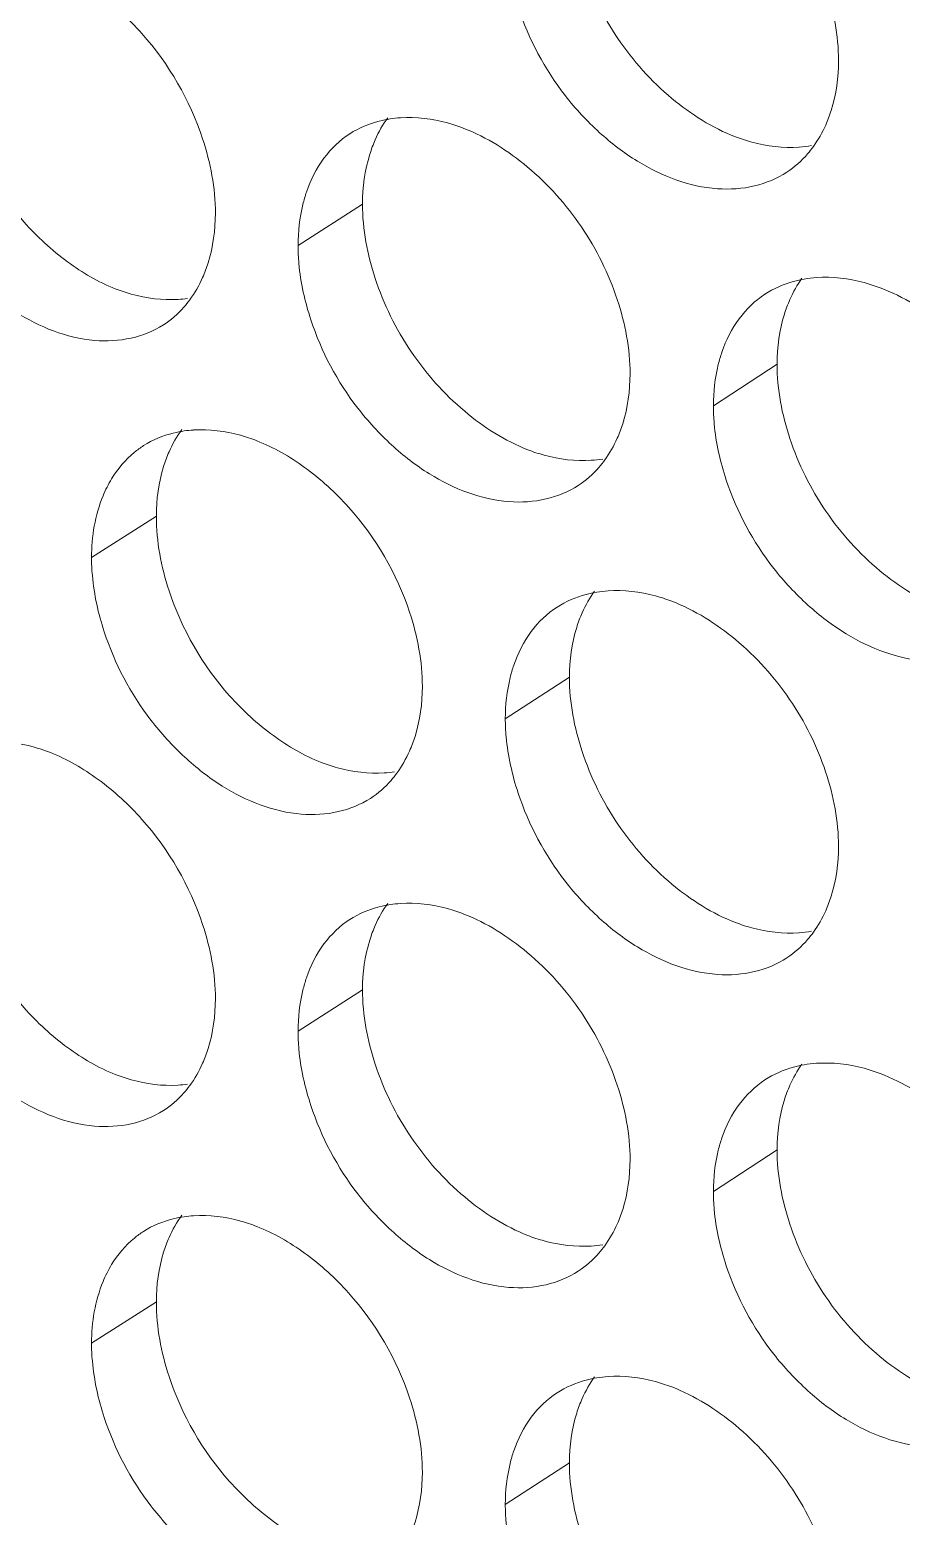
# Model space of a CAD drawing. Header units: millimetres. Extents: x 1177 to 4147, y 93 to 2194.
# Drawn here: x 2631.35 to 2640.08, y 955.27 to 970.17 of the extents above; entities that cross this region are included whole.
import ezdxf

# ---------------------------------------------------------------- set-up
doc = ezdxf.new("R2010")
doc.units = ezdxf.units.MM
doc.header["$LTSCALE"] = 0.1
doc.layers.get('0').update_dxf_attribs({"lineweight": 13})
doc.layers.add('标注', color=251, linetype='Continuous', lineweight=9)

# ---------------------------------------------------------------- blocks, each defined once
blk = doc.blocks.new('02')
at = {"layer": '标注'}
for p, q in [((4532.96, 974.732), (4532.038, 974.14)), ((4538.893, 972.441), (4537.982, 971.845)), ((4530.01, 970.263), (4529.082, 969.673)), ((4530.01, 970.263), (4529.082, 969.673)), ((4535.921, 967.958), (4535.004, 967.364)), ((4535.921, 967.958), (4535.004, 967.364)), ((4532.96, 963.482), (4532.038, 962.89)), ((4538.893, 961.191), (4537.982, 960.595)), ((4530.01, 959.013), (4529.082, 958.423)), ((4535.921, 956.708), (4535.004, 956.114))]:
    blk.add_line(p, q, dxfattribs=at)
for centre, radius, start, end in [((4533.615, 974.253), 1.719, 93.732, 98.663), ((4539.089, 977.266), 1.722, 273.9384, 279.9366), ((4539.577, 971.949), 1.735, 93.9617, 99.8775), ((4530.215, 975.061), 1.697, 273.5926, 278.0992), ((4530.65, 969.79), 1.711, 93.6161, 98.0527), ((4530.65, 969.79), 1.711, 93.6161, 98.0527), ((4536.12, 972.774), 1.714, 273.8238, 279.3262), ((4536.59, 967.472), 1.727, 93.8472, 99.2713), ((4536.59, 967.472), 1.727, 93.8472, 99.2713), ((4533.162, 968.289), 1.705, 273.7086, 278.7138), ((4533.162, 968.289), 1.705, 273.7086, 278.7138), ((4533.615, 963.003), 1.719, 93.732, 98.663), ((4539.089, 966.016), 1.722, 273.9384, 279.9366), ((4539.089, 966.016), 1.722, 273.9384, 279.9366), ((4539.577, 960.699), 1.735, 93.9617, 99.8775), ((4530.215, 963.811), 1.697, 273.5926, 278.0992), ((4530.65, 958.54), 1.711, 93.6161, 98.0527), ((4536.12, 961.524), 1.714, 273.8238, 279.3262), ((4536.59, 956.222), 1.727, 93.8472, 99.2713)]:
    blk.add_arc(centre, radius, start, end, dxfattribs=at)
for points, knots in [([(4539.773, 976.787), (4539.773, 977.147), (4539.628, 977.895), (4539.118, 978.919), (4538.355, 979.766), (4537.717, 980.17), (4537.385, 980.297)], [0, 0, 0, 0, 0.242103, 0.502254, 0.761298, 1, 1, 1, 1]), ([(4535.921, 979.208), (4535.921, 978.848), (4536.065, 978.1), (4536.572, 977.075), (4537.331, 976.227), (4537.967, 975.823), (4538.298, 975.696)], [0, 0, 0, 0, 0.242407, 0.502714, 0.761597, 1, 1, 1, 1]), ([(4530.855, 974.603), (4530.855, 974.963), (4530.675, 975.902), (4530.044, 976.991), (4529.212, 977.755), (4528.736, 978.033), (4528.493, 978.129)], [0, 0, 0, 0, 0.242804, 0.633144, 0.823843, 1, 1, 1, 1]), ([(4535.188, 977.55), (4535.338, 977.096), (4535.684, 976.448), (4536.329, 975.752), (4537.019, 975.22), (4537.809, 974.913), (4538.567, 974.963), (4538.895, 975.099), (4539.035, 975.191)], [0, 0, 0, 0, 0.282242, 0.422968, 0.557759, 0.795664, 0.900828, 1, 1, 1, 1]), ([(4527.071, 977.05), (4527.071, 976.69), (4527.249, 975.752), (4527.876, 974.66), (4528.704, 973.895), (4529.179, 973.617), (4529.422, 973.521)], [0, 0, 0, 0, 0.243106, 0.633556, 0.824063, 1, 1, 1, 1]), ([(4539.589, 975.864), (4539.619, 975.932), (4539.73, 976.228), (4539.773, 976.547), (4539.773, 976.787)], [0, 0, 0, 0, 0.23723, 1, 1, 1, 1]), ([(4533.356, 975.952), (4533.304, 975.944), (4533.102, 975.904), (4532.909, 975.822), (4532.78, 975.74)], [0, 0, 0, 0, 0.256287, 1, 1, 1, 1]), ([(4534.41, 975.817), (4534.334, 975.847), (4534.042, 975.944), (4533.729, 975.983), (4533.503, 975.968)], [0, 0, 0, 0, 0.264829, 1, 1, 1, 1]), ([(4532.78, 975.74), (4532.637, 975.648), (4532.377, 975.397), (4532.218, 975.077), (4532.159, 974.905)], [0, 0, 0, 0, 0.484049, 1, 1, 1, 1]), ([(4536.79, 972.302), (4536.79, 972.662), (4536.645, 973.41), (4536.137, 974.435), (4535.377, 975.283), (4534.741, 975.689), (4534.41, 975.817)], [0, 0, 0, 0, 0.242263, 0.502569, 0.761592, 1, 1, 1, 1]), ([(4538.298, 975.696), (4538.374, 975.667), (4538.667, 975.57), (4538.981, 975.533), (4539.207, 975.548)], [0, 0, 0, 0, 0.264454, 1, 1, 1, 1]), ([(4533.143, 975.655), (4533.113, 975.587), (4533.003, 975.291), (4532.96, 974.972), (4532.96, 974.732)], [0, 0, 0, 0, 0.236846, 1, 1, 1, 1]), ([(4539.035, 975.191), (4539.145, 975.263), (4539.279, 975.383), (4539.388, 975.522), (4539.415, 975.559)], [0, 0, 0, 0, 0.745335, 1, 1, 1, 1]), ([(4526.319, 975.397), (4526.467, 974.945), (4526.807, 974.298), (4527.441, 973.599), (4528.118, 973.062), (4528.895, 972.746), (4529.645, 972.784), (4529.97, 972.913), (4530.11, 973.002)], [0, 0, 0, 0, 0.283418, 0.424493, 0.559431, 0.79692, 0.901513, 1, 1, 1, 1]), ([(4532.159, 974.905), (4532.139, 974.847), (4532.066, 974.598), (4532.038, 974.337), (4532.038, 974.14)], [0, 0, 0, 0, 0.239111, 1, 1, 1, 1]), ([(4532.96, 974.732), (4532.96, 974.372), (4533.104, 973.624), (4533.608, 972.598), (4534.364, 971.748), (4534.999, 971.342), (4535.328, 971.214)], [0, 0, 0, 0, 0.242567, 0.503029, 0.761892, 1, 1, 1, 1]), ([(4530.672, 973.681), (4530.702, 973.749), (4530.812, 974.044), (4530.855, 974.363), (4530.855, 974.603)], [0, 0, 0, 0, 0.236789, 1, 1, 1, 1]), ([(4532.038, 974.14), (4532.038, 974.054), (4532.055, 973.693), (4532.135, 973.336), (4532.221, 973.076)], [0, 0, 0, 0, 0.239506, 1, 1, 1, 1]), ([(4539.279, 973.659), (4539.229, 973.65), (4539.032, 973.606), (4538.844, 973.524), (4538.719, 973.442)], [0, 0, 0, 0, 0.255872, 1, 1, 1, 1]), ([(4540.371, 973.533), (4540.295, 973.562), (4540, 973.658), (4539.684, 973.696), (4539.457, 973.68)], [0, 0, 0, 0, 0.264534, 1, 1, 1, 1]), ([(4529.422, 973.521), (4529.497, 973.492), (4529.786, 973.393), (4530.097, 973.353), (4530.321, 973.368)], [0, 0, 0, 0, 0.264899, 1, 1, 1, 1]), ([(4530.11, 973.002), (4530.219, 973.071), (4530.353, 973.188), (4530.461, 973.324), (4530.488, 973.36)], [0, 0, 0, 0, 0.745196, 1, 1, 1, 1]), ([(4538.719, 973.442), (4538.578, 973.349), (4538.322, 973.1), (4538.163, 972.783), (4538.104, 972.613)], [0, 0, 0, 0, 0.48481, 1, 1, 1, 1]), ([(4539.077, 973.365), (4539.047, 973.297), (4538.936, 973.001), (4538.893, 972.682), (4538.893, 972.441)], [0, 0, 0, 0, 0.237139, 1, 1, 1, 1]), ([(4542.768, 970.03), (4542.768, 970.39), (4542.622, 971.137), (4542.109, 972.16), (4541.344, 973.005), (4540.704, 973.407), (4540.371, 973.533)], [0, 0, 0, 0, 0.241944, 0.50194, 0.761004, 1, 1, 1, 1]), ([(4532.221, 973.076), (4532.37, 972.622), (4532.714, 971.974), (4533.356, 971.277), (4534.041, 970.743), (4534.827, 970.434), (4535.582, 970.48), (4535.909, 970.613), (4536.049, 970.704)], [0, 0, 0, 0, 0.282632, 0.423473, 0.558313, 0.796079, 0.901055, 1, 1, 1, 1]), ([(4538.104, 972.613), (4538.084, 972.554), (4538.01, 972.305), (4537.982, 972.043), (4537.982, 971.845)], [0, 0, 0, 0, 0.239305, 1, 1, 1, 1]), ([(4536.606, 971.379), (4536.636, 971.447), (4536.747, 971.743), (4536.79, 972.062), (4536.79, 972.302)], [0, 0, 0, 0, 0.237083, 1, 1, 1, 1]), ([(4538.893, 972.441), (4538.893, 972.081), (4539.037, 971.334), (4539.546, 970.309), (4540.308, 969.463), (4540.946, 969.061), (4541.278, 968.935)], [0, 0, 0, 0, 0.242248, 0.5024, 0.761305, 1, 1, 1, 1]), ([(4537.982, 971.845), (4537.982, 971.759), (4537.999, 971.398), (4538.079, 971.042), (4538.166, 970.782)], [0, 0, 0, 0, 0.239586, 1, 1, 1, 1]), ([(4530.41, 971.484), (4530.357, 971.477), (4530.153, 971.438), (4529.957, 971.357), (4529.827, 971.274)], [0, 0, 0, 0, 0.256503, 1, 1, 1, 1]), ([(4530.41, 971.484), (4530.357, 971.477), (4530.153, 971.438), (4529.957, 971.357), (4529.827, 971.274)], [0, 0, 0, 0, 0.256503, 1, 1, 1, 1]), ([(4531.446, 971.344), (4531.37, 971.374), (4531.079, 971.472), (4530.767, 971.512), (4530.542, 971.498)], [0, 0, 0, 0, 0.264979, 1, 1, 1, 1]), ([(4531.446, 971.344), (4531.37, 971.374), (4531.079, 971.472), (4530.767, 971.512), (4530.542, 971.498)], [0, 0, 0, 0, 0.264979, 1, 1, 1, 1]), ([(4529.827, 971.274), (4529.781, 971.245), (4529.602, 971.115), (4529.457, 970.941), (4529.37, 970.798)], [0, 0, 0, 0, 0.246085, 1, 1, 1, 1]), ([(4529.827, 971.274), (4529.781, 971.245), (4529.602, 971.115), (4529.457, 970.941), (4529.37, 970.798)], [0, 0, 0, 0, 0.246085, 1, 1, 1, 1]), ([(4533.817, 967.824), (4533.817, 968.184), (4533.637, 969.123), (4533.002, 970.211), (4532.168, 970.973), (4531.69, 971.249), (4531.446, 971.344)], [0, 0, 0, 0, 0.242644, 0.632801, 0.82359, 1, 1, 1, 1]), ([(4533.817, 967.824), (4533.817, 968.184), (4533.637, 969.123), (4533.002, 970.211), (4532.168, 970.973), (4531.69, 971.249), (4531.446, 971.344)], [0, 0, 0, 0, 0.242644, 0.632801, 0.82359, 1, 1, 1, 1]), ([(4530.192, 971.185), (4530.162, 971.117), (4530.052, 970.822), (4530.01, 970.503), (4530.01, 970.263)], [0, 0, 0, 0, 0.236699, 1, 1, 1, 1]), ([(4530.192, 971.185), (4530.162, 971.117), (4530.052, 970.822), (4530.01, 970.503), (4530.01, 970.263)], [0, 0, 0, 0, 0.236699, 1, 1, 1, 1]), ([(4535.328, 971.214), (4535.404, 971.185), (4535.696, 971.088), (4536.009, 971.049), (4536.234, 971.064)], [0, 0, 0, 0, 0.264601, 1, 1, 1, 1]), ([(4536.049, 970.704), (4536.159, 970.776), (4536.293, 970.894), (4536.402, 971.032), (4536.428, 971.069)], [0, 0, 0, 0, 0.74529, 1, 1, 1, 1]), ([(4529.37, 970.798), (4529.323, 970.721), (4529.148, 970.371), (4529.082, 969.972), (4529.082, 969.673)], [0, 0, 0, 0, 0.23391, 1, 1, 1, 1]), ([(4529.37, 970.798), (4529.323, 970.721), (4529.148, 970.371), (4529.082, 969.972), (4529.082, 969.673)], [0, 0, 0, 0, 0.23391, 1, 1, 1, 1]), ([(4538.166, 970.782), (4538.317, 970.327), (4538.665, 969.679), (4539.314, 968.984), (4540.007, 968.453), (4540.802, 968.15), (4541.563, 968.204), (4541.891, 968.342), (4542.032, 968.435)], [0, 0, 0, 0, 0.281854, 0.422466, 0.557209, 0.795252, 0.900604, 1, 1, 1, 1]), ([(4530.01, 970.263), (4530.01, 969.902), (4530.189, 968.964), (4530.818, 967.874), (4531.649, 967.111), (4532.126, 966.834), (4532.37, 966.739)], [0, 0, 0, 0, 0.242946, 0.633213, 0.82381, 1, 1, 1, 1]), ([(4530.01, 970.263), (4530.01, 969.902), (4530.189, 968.964), (4530.818, 967.874), (4531.649, 967.111), (4532.126, 966.834), (4532.37, 966.739)], [0, 0, 0, 0, 0.242946, 0.633213, 0.82381, 1, 1, 1, 1]), ([(4529.082, 969.673), (4529.082, 969.587), (4529.1, 969.226), (4529.179, 968.869), (4529.265, 968.608)], [0, 0, 0, 0, 0.239466, 1, 1, 1, 1]), ([(4529.082, 969.673), (4529.082, 969.587), (4529.1, 969.226), (4529.179, 968.869), (4529.265, 968.608)], [0, 0, 0, 0, 0.239466, 1, 1, 1, 1]), ([(4536.312, 969.177), (4536.261, 969.169), (4536.062, 969.126), (4535.871, 969.044), (4535.744, 968.962)], [0, 0, 0, 0, 0.256076, 1, 1, 1, 1]), ([(4536.312, 969.177), (4536.261, 969.169), (4536.062, 969.126), (4535.871, 969.044), (4535.744, 968.962)], [0, 0, 0, 0, 0.256076, 1, 1, 1, 1]), ([(4537.385, 969.047), (4537.309, 969.076), (4537.016, 969.173), (4536.701, 969.211), (4536.474, 969.196)], [0, 0, 0, 0, 0.264681, 1, 1, 1, 1]), ([(4537.385, 969.047), (4537.309, 969.076), (4537.016, 969.173), (4536.701, 969.211), (4536.474, 969.196)], [0, 0, 0, 0, 0.264681, 1, 1, 1, 1]), ([(4535.744, 968.962), (4535.602, 968.87), (4535.344, 968.62), (4535.185, 968.301), (4535.126, 968.131)], [0, 0, 0, 0, 0.484433, 1, 1, 1, 1]), ([(4535.744, 968.962), (4535.602, 968.87), (4535.344, 968.62), (4535.185, 968.301), (4535.126, 968.131)], [0, 0, 0, 0, 0.484433, 1, 1, 1, 1]), ([(4536.105, 968.882), (4536.074, 968.813), (4535.964, 968.518), (4535.921, 968.199), (4535.921, 967.958)], [0, 0, 0, 0, 0.236993, 1, 1, 1, 1]), ([(4536.105, 968.882), (4536.074, 968.813), (4535.964, 968.518), (4535.921, 968.199), (4535.921, 967.958)], [0, 0, 0, 0, 0.236993, 1, 1, 1, 1]), ([(4539.773, 965.537), (4539.773, 965.897), (4539.628, 966.645), (4539.118, 967.669), (4538.355, 968.516), (4537.717, 968.92), (4537.385, 969.047)], [0, 0, 0, 0, 0.242103, 0.502254, 0.761298, 1, 1, 1, 1]), ([(4539.773, 965.537), (4539.773, 965.897), (4539.628, 966.645), (4539.118, 967.669), (4538.355, 968.516), (4537.717, 968.92), (4537.385, 969.047)], [0, 0, 0, 0, 0.242103, 0.502254, 0.761298, 1, 1, 1, 1]), ([(4529.265, 968.608), (4529.413, 968.155), (4529.755, 967.508), (4530.393, 966.809), (4531.074, 966.274), (4531.856, 965.961), (4532.608, 966.003), (4532.934, 966.134), (4533.074, 966.224)], [0, 0, 0, 0, 0.283024, 0.423982, 0.55887, 0.796498, 0.901283, 1, 1, 1, 1]), ([(4529.265, 968.608), (4529.413, 968.155), (4529.755, 967.508), (4530.393, 966.809), (4531.074, 966.274), (4531.856, 965.961), (4532.608, 966.003), (4532.934, 966.134), (4533.074, 966.224)], [0, 0, 0, 0, 0.283024, 0.423982, 0.55887, 0.796498, 0.901283, 1, 1, 1, 1]), ([(4535.126, 968.131), (4535.106, 968.072), (4535.033, 967.823), (4535.004, 967.562), (4535.004, 967.364)], [0, 0, 0, 0, 0.239208, 1, 1, 1, 1]), ([(4535.126, 968.131), (4535.106, 968.072), (4535.033, 967.823), (4535.004, 967.562), (4535.004, 967.364)], [0, 0, 0, 0, 0.239208, 1, 1, 1, 1]), ([(4533.633, 966.901), (4533.664, 966.97), (4533.774, 967.265), (4533.817, 967.584), (4533.817, 967.824)], [0, 0, 0, 0, 0.236936, 1, 1, 1, 1]), ([(4533.633, 966.901), (4533.664, 966.97), (4533.774, 967.265), (4533.817, 967.584), (4533.817, 967.824)], [0, 0, 0, 0, 0.236936, 1, 1, 1, 1]), ([(4535.921, 967.958), (4535.921, 967.598), (4536.065, 966.85), (4536.572, 965.825), (4537.331, 964.977), (4537.967, 964.573), (4538.298, 964.446)], [0, 0, 0, 0, 0.242407, 0.502714, 0.761597, 1, 1, 1, 1]), ([(4535.921, 967.958), (4535.921, 967.598), (4536.065, 966.85), (4536.572, 965.825), (4537.331, 964.977), (4537.967, 964.573), (4538.298, 964.446)], [0, 0, 0, 0, 0.242407, 0.502714, 0.761597, 1, 1, 1, 1]), ([(4535.004, 967.364), (4535.004, 967.278), (4535.022, 966.917), (4535.102, 966.561), (4535.188, 966.3)], [0, 0, 0, 0, 0.239546, 1, 1, 1, 1]), ([(4535.004, 967.364), (4535.004, 967.278), (4535.022, 966.917), (4535.102, 966.561), (4535.188, 966.3)], [0, 0, 0, 0, 0.239546, 1, 1, 1, 1]), ([(4528.493, 966.879), (4528.417, 966.909), (4528.127, 967.007), (4527.816, 967.048), (4527.592, 967.034)], [0, 0, 0, 0, 0.265131, 1, 1, 1, 1]), ([(4530.855, 963.353), (4530.855, 963.713), (4530.675, 964.652), (4530.044, 965.741), (4529.212, 966.505), (4528.736, 966.783), (4528.493, 966.879)], [0, 0, 0, 0, 0.242804, 0.633144, 0.823843, 1, 1, 1, 1]), ([(4532.37, 966.739), (4532.445, 966.71), (4532.736, 966.612), (4533.048, 966.573), (4533.272, 966.588)], [0, 0, 0, 0, 0.264749, 1, 1, 1, 1]), ([(4532.37, 966.739), (4532.445, 966.71), (4532.736, 966.612), (4533.048, 966.573), (4533.272, 966.588)], [0, 0, 0, 0, 0.264749, 1, 1, 1, 1]), ([(4533.074, 966.224), (4533.184, 966.295), (4533.317, 966.413), (4533.426, 966.55), (4533.452, 966.586)], [0, 0, 0, 0, 0.745243, 1, 1, 1, 1]), ([(4533.074, 966.224), (4533.184, 966.295), (4533.317, 966.413), (4533.426, 966.55), (4533.452, 966.586)], [0, 0, 0, 0, 0.745243, 1, 1, 1, 1]), ([(4535.188, 966.3), (4535.338, 965.846), (4535.684, 965.198), (4536.329, 964.502), (4537.019, 963.97), (4537.809, 963.663), (4538.567, 963.713), (4538.895, 963.849), (4539.035, 963.941)], [0, 0, 0, 0, 0.282242, 0.422968, 0.557759, 0.795664, 0.900828, 1, 1, 1, 1]), ([(4535.188, 966.3), (4535.338, 965.846), (4535.684, 965.198), (4536.329, 964.502), (4537.019, 963.97), (4537.809, 963.663), (4538.567, 963.713), (4538.895, 963.849), (4539.035, 963.941)], [0, 0, 0, 0, 0.282242, 0.422968, 0.557759, 0.795664, 0.900828, 1, 1, 1, 1]), ([(4527.071, 965.8), (4527.071, 965.44), (4527.249, 964.502), (4527.876, 963.41), (4528.704, 962.645), (4529.179, 962.367), (4529.422, 962.271)], [0, 0, 0, 0, 0.243106, 0.633556, 0.824063, 1, 1, 1, 1]), ([(4539.589, 964.614), (4539.619, 964.682), (4539.73, 964.978), (4539.773, 965.297), (4539.773, 965.537)], [0, 0, 0, 0, 0.23723, 1, 1, 1, 1]), ([(4539.589, 964.614), (4539.619, 964.682), (4539.73, 964.978), (4539.773, 965.297), (4539.773, 965.537)], [0, 0, 0, 0, 0.23723, 1, 1, 1, 1]), ([(4533.356, 964.702), (4533.304, 964.694), (4533.102, 964.654), (4532.909, 964.572), (4532.78, 964.49)], [0, 0, 0, 0, 0.256287, 1, 1, 1, 1]), ([(4534.41, 964.567), (4534.334, 964.597), (4534.042, 964.694), (4533.729, 964.733), (4533.503, 964.718)], [0, 0, 0, 0, 0.264829, 1, 1, 1, 1]), ([(4532.78, 964.49), (4532.637, 964.398), (4532.377, 964.147), (4532.218, 963.827), (4532.159, 963.655)], [0, 0, 0, 0, 0.484049, 1, 1, 1, 1]), ([(4536.79, 961.052), (4536.79, 961.412), (4536.645, 962.16), (4536.137, 963.185), (4535.377, 964.033), (4534.741, 964.439), (4534.41, 964.567)], [0, 0, 0, 0, 0.242263, 0.502569, 0.761592, 1, 1, 1, 1]), ([(4538.298, 964.446), (4538.374, 964.417), (4538.667, 964.32), (4538.981, 964.283), (4539.207, 964.298)], [0, 0, 0, 0, 0.264454, 1, 1, 1, 1]), ([(4538.298, 964.446), (4538.374, 964.417), (4538.667, 964.32), (4538.981, 964.283), (4539.207, 964.298)], [0, 0, 0, 0, 0.264454, 1, 1, 1, 1]), ([(4533.143, 964.405), (4533.113, 964.337), (4533.003, 964.041), (4532.96, 963.722), (4532.96, 963.482)], [0, 0, 0, 0, 0.236846, 1, 1, 1, 1]), ([(4539.035, 963.941), (4539.145, 964.013), (4539.279, 964.133), (4539.388, 964.272), (4539.415, 964.309)], [0, 0, 0, 0, 0.745335, 1, 1, 1, 1]), ([(4539.035, 963.941), (4539.145, 964.013), (4539.279, 964.133), (4539.388, 964.272), (4539.415, 964.309)], [0, 0, 0, 0, 0.745335, 1, 1, 1, 1]), ([(4526.319, 964.147), (4526.467, 963.695), (4526.807, 963.048), (4527.441, 962.349), (4528.118, 961.812), (4528.895, 961.496), (4529.645, 961.534), (4529.97, 961.663), (4530.11, 961.752)], [0, 0, 0, 0, 0.283418, 0.424493, 0.559431, 0.79692, 0.901513, 1, 1, 1, 1]), ([(4532.159, 963.655), (4532.139, 963.597), (4532.066, 963.348), (4532.038, 963.087), (4532.038, 962.89)], [0, 0, 0, 0, 0.239111, 1, 1, 1, 1]), ([(4530.672, 962.431), (4530.702, 962.499), (4530.812, 962.794), (4530.855, 963.113), (4530.855, 963.353)], [0, 0, 0, 0, 0.236789, 1, 1, 1, 1]), ([(4532.96, 963.482), (4532.96, 963.122), (4533.104, 962.374), (4533.608, 961.348), (4534.364, 960.498), (4534.999, 960.092), (4535.328, 959.964)], [0, 0, 0, 0, 0.242567, 0.503029, 0.761892, 1, 1, 1, 1]), ([(4532.038, 962.89), (4532.038, 962.804), (4532.055, 962.443), (4532.135, 962.086), (4532.221, 961.826)], [0, 0, 0, 0, 0.239506, 1, 1, 1, 1]), ([(4539.279, 962.409), (4539.229, 962.4), (4539.032, 962.356), (4538.844, 962.274), (4538.719, 962.192)], [0, 0, 0, 0, 0.255872, 1, 1, 1, 1]), ([(4540.371, 962.283), (4540.295, 962.312), (4540, 962.408), (4539.684, 962.446), (4539.457, 962.43)], [0, 0, 0, 0, 0.264534, 1, 1, 1, 1]), ([(4542.768, 958.78), (4542.768, 959.14), (4542.622, 959.887), (4542.109, 960.91), (4541.344, 961.755), (4540.704, 962.157), (4540.371, 962.283)], [0, 0, 0, 0, 0.241944, 0.50194, 0.761004, 1, 1, 1, 1]), ([(4529.422, 962.271), (4529.497, 962.242), (4529.786, 962.143), (4530.097, 962.103), (4530.321, 962.118)], [0, 0, 0, 0, 0.264899, 1, 1, 1, 1]), ([(4530.11, 961.752), (4530.219, 961.821), (4530.353, 961.938), (4530.461, 962.074), (4530.488, 962.11)], [0, 0, 0, 0, 0.745196, 1, 1, 1, 1]), ([(4538.719, 962.192), (4538.578, 962.099), (4538.322, 961.85), (4538.163, 961.533), (4538.104, 961.363)], [0, 0, 0, 0, 0.48481, 1, 1, 1, 1]), ([(4539.077, 962.115), (4539.047, 962.047), (4538.936, 961.751), (4538.893, 961.432), (4538.893, 961.191)], [0, 0, 0, 0, 0.237139, 1, 1, 1, 1]), ([(4532.221, 961.826), (4532.37, 961.372), (4532.714, 960.724), (4533.356, 960.027), (4534.041, 959.493), (4534.827, 959.184), (4535.582, 959.23), (4535.909, 959.363), (4536.049, 959.454)], [0, 0, 0, 0, 0.282632, 0.423473, 0.558313, 0.796079, 0.901055, 1, 1, 1, 1]), ([(4538.104, 961.363), (4538.084, 961.304), (4538.01, 961.055), (4537.982, 960.793), (4537.982, 960.595)], [0, 0, 0, 0, 0.239305, 1, 1, 1, 1]), ([(4536.606, 960.129), (4536.636, 960.197), (4536.747, 960.493), (4536.79, 960.812), (4536.79, 961.052)], [0, 0, 0, 0, 0.237083, 1, 1, 1, 1]), ([(4538.893, 961.191), (4538.893, 960.831), (4539.037, 960.084), (4539.546, 959.059), (4540.308, 958.213), (4540.946, 957.811), (4541.278, 957.685)], [0, 0, 0, 0, 0.242248, 0.5024, 0.761305, 1, 1, 1, 1]), ([(4537.982, 960.595), (4537.982, 960.509), (4537.999, 960.148), (4538.079, 959.792), (4538.166, 959.532)], [0, 0, 0, 0, 0.239586, 1, 1, 1, 1]), ([(4530.41, 960.234), (4530.357, 960.227), (4530.153, 960.188), (4529.957, 960.107), (4529.827, 960.024)], [0, 0, 0, 0, 0.256503, 1, 1, 1, 1]), ([(4531.446, 960.094), (4531.37, 960.124), (4531.079, 960.222), (4530.767, 960.262), (4530.542, 960.248)], [0, 0, 0, 0, 0.264979, 1, 1, 1, 1]), ([(4529.827, 960.024), (4529.781, 959.995), (4529.602, 959.865), (4529.457, 959.691), (4529.37, 959.548)], [0, 0, 0, 0, 0.246085, 1, 1, 1, 1]), ([(4533.817, 956.574), (4533.817, 956.934), (4533.637, 957.873), (4533.002, 958.961), (4532.168, 959.723), (4531.69, 959.999), (4531.446, 960.094)], [0, 0, 0, 0, 0.242644, 0.632801, 0.82359, 1, 1, 1, 1]), ([(4535.328, 959.964), (4535.404, 959.935), (4535.696, 959.838), (4536.009, 959.799), (4536.234, 959.814)], [0, 0, 0, 0, 0.264601, 1, 1, 1, 1]), ([(4530.192, 959.935), (4530.162, 959.867), (4530.052, 959.572), (4530.01, 959.253), (4530.01, 959.013)], [0, 0, 0, 0, 0.236699, 1, 1, 1, 1]), ([(4536.049, 959.454), (4536.159, 959.526), (4536.293, 959.644), (4536.402, 959.782), (4536.428, 959.819)], [0, 0, 0, 0, 0.74529, 1, 1, 1, 1]), ([(4529.37, 959.548), (4529.323, 959.471), (4529.148, 959.121), (4529.082, 958.722), (4529.082, 958.423)], [0, 0, 0, 0, 0.23391, 1, 1, 1, 1]), ([(4538.166, 959.532), (4538.317, 959.077), (4538.665, 958.429), (4539.314, 957.734), (4540.007, 957.203), (4540.802, 956.9), (4541.563, 956.954), (4541.891, 957.092), (4542.032, 957.185)], [0, 0, 0, 0, 0.281854, 0.422466, 0.557209, 0.795252, 0.900604, 1, 1, 1, 1]), ([(4530.01, 959.013), (4530.01, 958.652), (4530.189, 957.714), (4530.818, 956.624), (4531.649, 955.861), (4532.126, 955.584), (4532.37, 955.489)], [0, 0, 0, 0, 0.242946, 0.633213, 0.82381, 1, 1, 1, 1]), ([(4529.082, 958.423), (4529.082, 958.337), (4529.1, 957.976), (4529.179, 957.619), (4529.265, 957.358)], [0, 0, 0, 0, 0.239466, 1, 1, 1, 1]), ([(4536.312, 957.927), (4536.261, 957.919), (4536.062, 957.876), (4535.871, 957.794), (4535.744, 957.712)], [0, 0, 0, 0, 0.256076, 1, 1, 1, 1]), ([(4537.385, 957.797), (4537.309, 957.826), (4537.016, 957.923), (4536.701, 957.961), (4536.474, 957.946)], [0, 0, 0, 0, 0.264681, 1, 1, 1, 1]), ([(4535.744, 957.712), (4535.602, 957.62), (4535.344, 957.37), (4535.185, 957.051), (4535.126, 956.881)], [0, 0, 0, 0, 0.484433, 1, 1, 1, 1]), ([(4536.105, 957.632), (4536.074, 957.563), (4535.964, 957.268), (4535.921, 956.949), (4535.921, 956.708)], [0, 0, 0, 0, 0.236993, 1, 1, 1, 1]), ([(4539.773, 954.287), (4539.773, 954.647), (4539.628, 955.395), (4539.118, 956.419), (4538.355, 957.266), (4537.717, 957.67), (4537.385, 957.797)], [0, 0, 0, 0, 0.242103, 0.502254, 0.761298, 1, 1, 1, 1]), ([(4529.265, 957.358), (4529.413, 956.905), (4529.755, 956.258), (4530.393, 955.559), (4531.074, 955.024), (4531.856, 954.711), (4532.608, 954.753), (4532.934, 954.884), (4533.074, 954.974)], [0, 0, 0, 0, 0.283024, 0.423982, 0.55887, 0.796498, 0.901283, 1, 1, 1, 1]), ([(4535.126, 956.881), (4535.106, 956.822), (4535.033, 956.573), (4535.004, 956.312), (4535.004, 956.114)], [0, 0, 0, 0, 0.239208, 1, 1, 1, 1]), ([(4533.633, 955.651), (4533.664, 955.72), (4533.774, 956.015), (4533.817, 956.334), (4533.817, 956.574)], [0, 0, 0, 0, 0.236936, 1, 1, 1, 1]), ([(4535.921, 956.708), (4535.921, 956.348), (4536.065, 955.6), (4536.572, 954.575), (4537.331, 953.727), (4537.967, 953.323), (4538.298, 953.196)], [0, 0, 0, 0, 0.242407, 0.502714, 0.761597, 1, 1, 1, 1]), ([(4535.004, 956.114), (4535.004, 956.028), (4535.022, 955.667), (4535.102, 955.311), (4535.188, 955.05)], [0, 0, 0, 0, 0.239546, 1, 1, 1, 1])]:
    blk.add_open_spline(points, degree=3, knots=knots, dxfattribs=at)
for points in [[(4533.324, 975.97), (4533.252, 975.872), (4533.192, 975.766), (4533.143, 975.655)], [(4539.415, 975.559), (4539.483, 975.654), (4539.541, 975.757), (4539.589, 975.864)], [(4530.488, 973.36), (4530.561, 973.459), (4530.622, 973.568), (4530.672, 973.681)], [(4539.25, 973.67), (4539.182, 973.575), (4539.124, 973.472), (4539.077, 973.365)], [(4530.376, 971.506), (4530.303, 971.406), (4530.242, 971.298), (4530.192, 971.185)], [(4530.376, 971.506), (4530.303, 971.406), (4530.242, 971.298), (4530.192, 971.185)], [(4536.428, 971.069), (4536.498, 971.165), (4536.557, 971.27), (4536.606, 971.379)], [(4536.282, 969.192), (4536.212, 969.095), (4536.153, 968.99), (4536.105, 968.882)], [(4536.282, 969.192), (4536.212, 969.095), (4536.153, 968.99), (4536.105, 968.882)], [(4533.452, 966.586), (4533.524, 966.684), (4533.584, 966.79), (4533.633, 966.901)], [(4533.452, 966.586), (4533.524, 966.684), (4533.584, 966.79), (4533.633, 966.901)], [(4533.324, 964.72), (4533.252, 964.622), (4533.192, 964.516), (4533.143, 964.405)], [(4539.415, 964.309), (4539.483, 964.404), (4539.541, 964.507), (4539.589, 964.614)], [(4539.415, 964.309), (4539.483, 964.404), (4539.541, 964.507), (4539.589, 964.614)], [(4530.488, 962.11), (4530.561, 962.209), (4530.622, 962.318), (4530.672, 962.431)], [(4539.25, 962.42), (4539.182, 962.325), (4539.124, 962.222), (4539.077, 962.115)], [(4530.376, 960.256), (4530.303, 960.156), (4530.242, 960.048), (4530.192, 959.935)], [(4536.428, 959.819), (4536.498, 959.915), (4536.557, 960.02), (4536.606, 960.129)], [(4536.282, 957.942), (4536.212, 957.845), (4536.153, 957.74), (4536.105, 957.632)]]:
    blk.add_open_spline(points, degree=3, dxfattribs=at)

msp = doc.modelspace()

# ---------------------------------------------------------------- block references
at = {"xscale": 0.7, "yscale": 0.7, "zscale": 0.7}
msp.add_blockref('02', (-538.391, 286.112), dxfattribs=at)

doc.saveas('drawing.dxf')
